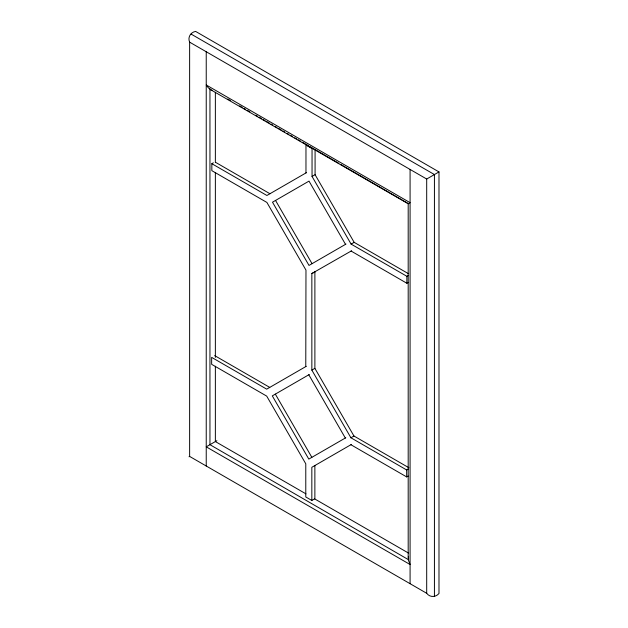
<?xml version="1.0" encoding="UTF-8"?>
<svg xmlns="http://www.w3.org/2000/svg" width="628" height="628" viewBox="0 0 628 628"><rect width="100%" height="100%" fill="white"/><g stroke="black" fill="none" stroke-linecap="round" stroke-linejoin="round"><path stroke-width="0.94" d="M216.888 440.691L206.235 446.838L410.084 564.525L408.412 560.223L408.412 556.361M189.632 456.423L426.695 593.287C429.693 597.44 435.581 597.518 438.988 593.507L438.988 171.923L195.591 31.4C190.41 32.35 187.537 37.484 189.632 42.162L189.632 456.423L189.012 456.784M305.773 366.603L305.977 270.134L266.9 202.444L211.84 170.659L211.84 163.696L213.363 162.817M306.464 172.645L266.9 195.489L211.84 163.696M408.388 275.417L406.865 276.296L351.107 244.104L312.045 176.437L315.083 174.686L315.083 149.676M189.632 42.162L426.695 179.027L438.988 171.923M408.192 203.755L410.084 202.663L206.235 84.976L208.331 87.802L210.804 89.796L408.192 203.755L408.192 558.166M346.012 244.064L309.007 265.432L272.497 202.192L309.007 181.115L345.518 244.355M351.107 244.104L354.153 242.345L408.224 273.565M408.192 469.085L406.669 469.964L350.911 437.771L311.849 370.112L311.849 273.518L315.068 271.869M351.601 250.776L311.849 273.518M351.107 251.059L406.865 283.252L408.388 282.372M306.268 366.312L266.704 389.156L211.644 357.363L211.644 364.326L266.704 396.111L305.781 463.802L305.781 496.968L311.833 500.461L314.871 498.703L314.871 465.536M311.849 370.112L314.887 368.353L314.887 271.759M309.306 374.5L272.301 395.868L308.811 459.099L345.816 437.74M350.911 437.771L353.957 436.013L408.867 467.719M351.405 444.443L311.833 467.295L311.833 500.461M350.911 444.726L406.669 476.919L408.192 476.048M212.476 90.503L210.804 89.796M191.022 34.038L434.427 174.56L434.427 596.145M215.734 162.432L269.946 193.73M214.69 355.613L269.75 387.398M305.954 493.867L215.365 441.562L215.365 366.21M314.416 498.758L408.396 553.009M227.768 98.989L230.311 100.464M239.645 105.865L242.188 107.341M243.884 108.322L245.579 109.303M247.275 110.285L249.818 111.76M255.761 115.199L257.456 116.18M259.152 117.161L261.695 118.637M263.391 119.618L265.087 120.607M266.782 121.589L269.326 123.057M271.021 124.046L272.717 125.027M275.26 126.503L276.956 127.484M278.659 128.465L281.203 129.941M282.898 130.922L284.594 131.904M287.137 133.379L288.833 134.361M290.529 135.342L292.224 136.323M294.767 137.799L296.463 138.78M298.159 139.761L300.71 141.237M302.406 142.218L308.34 145.657M310.036 146.646L338.869 163.343M340.564 164.332L408.412 203.629M408.412 559.65L209.956 444.687L209.956 88.674M315.083 174.686L354.153 242.345M275.535 200.434L312.045 263.674M314.887 368.353L353.957 436.013M308.811 374.783L345.322 438.022M275.339 394.109L311.849 457.341M426.695 179.027L426.695 593.287M410.084 169.434L410.084 583.702M406.865 276.296L406.865 283.252M406.669 469.964L406.669 476.919M312.045 176.437L312.045 148.546L305.969 145.037L305.969 172.936M215.365 92.206L215.365 162.66M215.365 172.449L215.365 357.403M206.235 51.747L206.235 466.015"/></g></svg>
